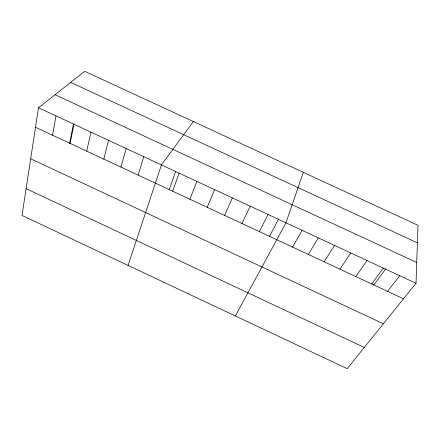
<?xml version="1.0" encoding="UTF-8"?>
<svg xmlns="http://www.w3.org/2000/svg" width="440" height="440" viewBox="0 0 440 440"><rect width="100%" height="100%" fill="white"/><g stroke="black" fill="none" stroke-linecap="round" stroke-linejoin="round"><path stroke-width="0.66" d="M416.02 283.294L418 225.297L84.656 71.341L38.511 107.773L22 215.446L347.193 368.66L416.02 283.294L38.511 107.773M52.553 135.218L55.974 115.891M69.608 143.165L73.463 124.025M70.037 143.66L74.03 123.915M86.702 151.129L90.992 132.176M103.824 159.11L108.548 140.338M120.978 167.107L126.143 148.517M138.16 175.114L143.764 156.712M128.073 265.425L161.425 164.918L193.364 121.545M303.336 172.337L285.962 222.827L235.362 315.97M169.158 189.855L175.764 171.215M172.623 191.18L179.113 173.146M189.904 199.232L196.84 181.385M207.218 207.301L214.594 189.64M224.56 215.386L232.386 197.912M241.934 223.482L250.212 206.201M259.341 231.594L268.07 214.506M269.341 236.549L278.614 219.032M292.534 247.066L302.126 230.34M308.308 254.414L318.312 237.864M324.115 261.778L334.527 245.405M339.944 269.159L350.768 252.956M355.795 276.546L367.037 260.519M371.679 283.949L383.339 268.098M373.675 285.175L385.764 268.846M387.591 291.363L399.663 275.688M70.67 82.385L417.401 242.841M55.038 94.727L416.73 262.493M35.525 127.281L403.524 298.793M30.69 158.774L383.372 323.785M26.109 188.656L364.287 347.463"/></g></svg>
